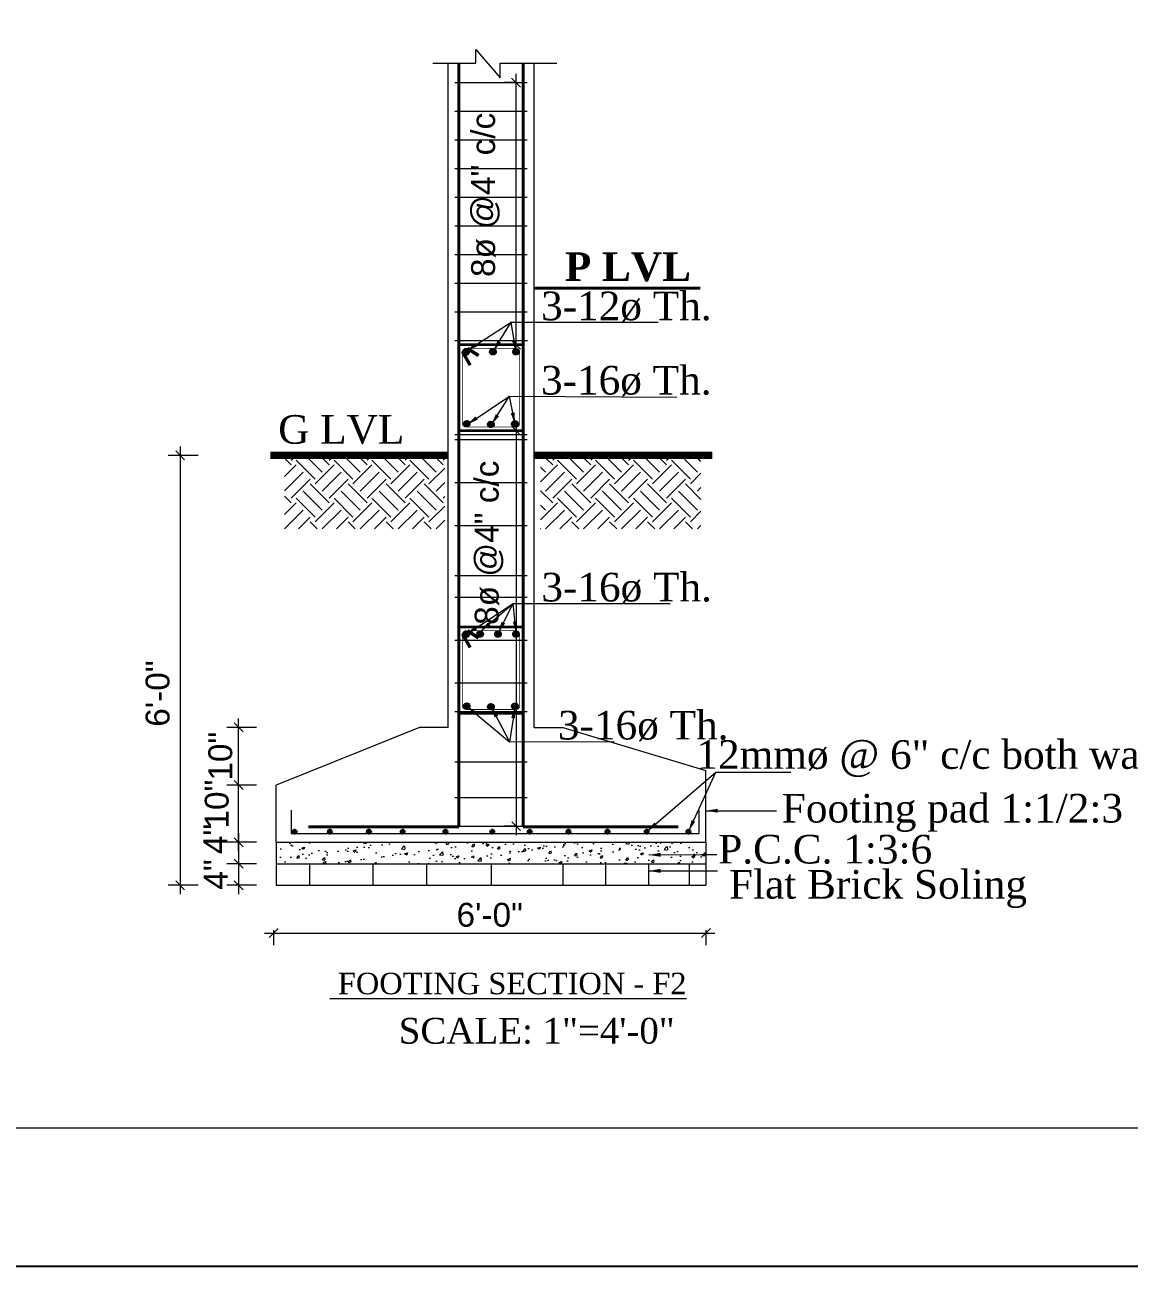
# Model space of a CAD drawing. Header units: inches. Extents: x -4597 to 93300, y -14139 to 5932.
# Drawn here: x 510.5 to 880.6, y -11124.5 to -10708.3 of the extents above; entities that cross this region are included whole.
import ezdxf

# ---------------------------------------------------------------- set-up
doc = ezdxf.new("R2010")
doc.units = ezdxf.units.IN
doc.header["$LTSCALE"] = 0.5
doc.header["$MEASUREMENT"] = 0
doc.header["$PDMODE"] = 66
for name, color, linetype, lineweight in [('COLUMN', 8, 'Continuous', 50), ('DIM_LINE', 165, 'Continuous', 15), ('ELE1', 3, 'Continuous', 9), ('HACTH', 8, 'Continuous', 5), ('hatch', 9, 'Continuous', 0), ('ST-REINFOR', 201, 'Continuous', 40), ('STIRRUPS', 14, 'Continuous', 18), ('TEXT', 220, 'Continuous', 9), ('TRENCH', 1, 'Continuous', 35), ('WALL ELV', 20, 'Continuous', 20), ('WALL SEC', 2, 'Continuous', 35)]:
    doc.layers.add(name, color=color, linetype=linetype, lineweight=lineweight)
doc.styles.add('48', font='arial.ttf', dxfattribs={"height": 4})
doc.styles.add('NIR', font='COPRGTL.TTF')
doc.styles.add('ordinary', font='ARIALN.TTF')
doc.styles.add('TIMES 48', font='times.ttf', dxfattribs={"height": 4})
doc.dimstyles.new('Copy of Standard', dxfattribs={"dimtxt": 9, "dimasz": 1, "dimexe": 1, "dimexo": 12, "dimgap": 1, "dimtad": 3, "dimdec": 0, "dimzin": 0, "dimdsep": 46, "dimlunit": 4, "dimtxsty": 'NIR', "dimcen": 0.09, "dimclrt": 2, "dimadec": 0, "dimazin": 0, "dimtfac": 1, "dimtdec": 0, "dimtofl": 0, "dimtmove": 2, "dimatfit": 0, "dimfxl": 1, "dimtolj": 1, "dimtzin": 0, "dimarcsym": 0})
doc.dimstyles.new('nir 48', dxfattribs={"dimscale": 0.5, "dimtxt": 4, "dimasz": 3, "dimexe": 4, "dimexo": 6, "dimgap": 2, "dimtad": 3, "dimdec": 0, "dimzin": 3, "dimlunit": 4, "dimtxsty": '48', "dimblk": 'OBLIQUE', "dimcen": 2.5, "dimdle": 3, "dimclrt": 3, "dimadec": 0, "dimazin": 0, "dimtfac": 1, "dimtdec": 0, "dimtmove": 2, "dimatfit": 3, "dimfxl": 1, "dimfxlon": 1, "dimarcsym": 0})

# ---------------------------------------------------------------- blocks, each defined once
blk = doc.blocks.new('_Oblique')
at = {"color": 0, "linetype": 'ByBlock', "lineweight": -2}
blk.add_line((-0.5, -0.5), (0.5, 0.5), dxfattribs=at)
blk = doc.blocks.new('*D847')
at = {"layer": 'Defpoints', "color": 0, "transparency": 16777216}
for p in [(84057.68, -112897.34), (84051.37, -112900.94), (84057.68, -112900.94)]:
    blk.add_point(p, dxfattribs=at)
at = {"layer": 'DIM_LINE', "color": 0, "linetype": 'ByBlock', "lineweight": -2, "transparency": 16777216}
blk.add_line((84051.37, -112895.84), (84051.37, -112902.44), dxfattribs=at)
at = {"layer": 'DIM_LINE', "color": 0, "lineweight": -2, "transparency": 16777216}
for p, q in [((84054.37, -112897.34), (84049.37, -112897.34)), ((84054.37, -112900.94), (84049.37, -112900.94))]:
    blk.add_line(p, q, dxfattribs=at)
at = {"layer": 'DIM_LINE', "color": 0, "lineweight": -2, "transparency": 16777216, "xscale": 1.5, "yscale": 1.5, "zscale": 1.5}
for p, rotation in [((84051.37, -112897.34), 90), ((84051.37, -112900.94), 270)]:
    blk.add_blockref('_Oblique', p, dxfattribs=dict(at, rotation=rotation))
at = {"layer": 'DIM_LINE', "color": 3, "transparency": 16777216, "insert": (84047.46, -112896.78), "char_height": 4, "attachment_point": 5, "rotation": 90, "style": '48'}
blk.add_mtext('4"', dxfattribs=at)
blk = doc.blocks.new('*D848')
at = {"layer": 'Defpoints', "color": 0, "transparency": 16777216}
for p in [(84056.7, -112832.48), (84041.57, -112904.54), (84050.77, -112904.54)]:
    blk.add_point(p, dxfattribs=at)
at = {"layer": 'DIM_LINE', "color": 0, "lineweight": -2, "transparency": 16777216}
for p, q in [((84044.57, -112832.48), (84039.57, -112832.48)), ((84044.57, -112904.54), (84039.57, -112904.54))]:
    blk.add_line(p, q, dxfattribs=at)
at = {"layer": 'DIM_LINE', "color": 0, "linetype": 'ByBlock', "lineweight": -2, "transparency": 16777216}
blk.add_line((84041.57, -112830.98), (84041.57, -112906.04), dxfattribs=at)
at = {"layer": 'DIM_LINE', "color": 0, "lineweight": -2, "transparency": 16777216, "xscale": 1.5, "yscale": 1.5, "zscale": 1.5}
for p, rotation in [((84041.57, -112832.48), 90), ((84041.57, -112904.54), 270)]:
    blk.add_blockref('_Oblique', p, dxfattribs=dict(at, rotation=rotation))
at = {"layer": 'DIM_LINE', "color": 3, "transparency": 16777216, "insert": (84037.81, -112872.41), "char_height": 4, "attachment_point": 5, "rotation": 90, "style": '48'}
blk.add_mtext('6\'-0"', dxfattribs=at)
blk = doc.blocks.new('*D866')
at = {"layer": 'Defpoints', "color": 0, "transparency": 16777216}
for p in [(84051.37, -112887.74), (84057.68, -112887.74), (84057.68, -112897.34)]:
    blk.add_point(p, dxfattribs=at)
at = {"layer": 'DIM_LINE', "color": 0, "linetype": 'ByBlock', "lineweight": -2, "transparency": 16777216}
blk.add_line((84051.37, -112898.84), (84051.37, -112886.24), dxfattribs=at)
at = {"layer": 'DIM_LINE', "color": 0, "lineweight": -2, "transparency": 16777216}
for p, q in [((84054.37, -112887.74), (84049.37, -112887.74)), ((84054.37, -112897.34), (84049.37, -112897.34))]:
    blk.add_line(p, q, dxfattribs=at)
at = {"layer": 'DIM_LINE', "color": 0, "lineweight": -2, "transparency": 16777216, "xscale": 1.5, "yscale": 1.5, "zscale": 1.5}
for p, rotation in [((84051.37, -112887.74), 90), ((84051.37, -112897.34), 270)]:
    blk.add_blockref('_Oblique', p, dxfattribs=dict(at, rotation=rotation))
at = {"layer": 'DIM_LINE', "color": 3, "transparency": 16777216, "insert": (84047.72, -112890.94), "char_height": 4, "attachment_point": 5, "rotation": 90, "style": '48'}
blk.add_mtext('10"', dxfattribs=at)
blk = doc.blocks.new('*D851')
at = {"layer": 'Defpoints', "color": 0, "transparency": 16777216}
for p in [(84057.68, -112900.94), (84051.37, -112904.54), (84057.68, -112904.54)]:
    blk.add_point(p, dxfattribs=at)
at = {"layer": 'DIM_LINE', "color": 0, "lineweight": -2, "transparency": 16777216}
for p, q in [((84054.37, -112900.94), (84049.37, -112900.94)), ((84054.37, -112904.54), (84049.37, -112904.54))]:
    blk.add_line(p, q, dxfattribs=at)
at = {"layer": 'DIM_LINE', "color": 0, "linetype": 'ByBlock', "lineweight": -2, "transparency": 16777216}
blk.add_line((84051.37, -112899.44), (84051.37, -112906.04), dxfattribs=at)
at = {"layer": 'DIM_LINE', "color": 0, "lineweight": -2, "transparency": 16777216, "xscale": 1.5, "yscale": 1.5, "zscale": 1.5}
for p, rotation in [((84051.37, -112900.94), 90), ((84051.37, -112904.54), 270)]:
    blk.add_blockref('_Oblique', p, dxfattribs=dict(at, rotation=rotation))
at = {"layer": 'DIM_LINE', "color": 3, "transparency": 16777216, "insert": (84047.52, -112902.74), "char_height": 4, "attachment_point": 5, "rotation": 90, "style": '48'}
blk.add_mtext('4"', dxfattribs=at)
blk = doc.blocks.new('*D852')
at = {"layer": 'Defpoints', "color": 0, "transparency": 16777216}
for p in [(84097.88, -112828.34), (84097.88, -112894.64), (84098.69, -112894.64)]:
    blk.add_point(p, dxfattribs=at)
at = {"layer": 'DIM_LINE', "color": 0, "lineweight": -2, "transparency": 16777216}
for p, q in [((84097.88, -112828.34), (84095.88, -112828.34)), ((84097.88, -112894.64), (84095.88, -112894.64))]:
    blk.add_line(p, q, dxfattribs=at)
at = {"layer": 'DIM_LINE', "color": 0, "linetype": 'ByBlock', "lineweight": -2, "transparency": 16777216}
blk.add_line((84097.88, -112826.84), (84097.88, -112896.14), dxfattribs=at)
at = {"layer": 'DIM_LINE', "color": 0, "lineweight": -2, "transparency": 16777216, "xscale": 1.5, "yscale": 1.5, "zscale": 1.5}
for p, rotation in [((84097.88, -112828.34), 90), ((84097.88, -112894.64), 270)]:
    blk.add_blockref('_Oblique', p, dxfattribs=dict(at, rotation=rotation))
at = {"layer": 'DIM_LINE', "color": 3, "transparency": 16777216, "insert": (84093.34, -112847.13), "char_height": 4, "attachment_point": 5, "rotation": 90, "style": '48'}
blk.add_mtext('8ø @4" c/c', dxfattribs=at)
blk = doc.blocks.new('*D853')
at = {"layer": 'Defpoints', "color": 0, "transparency": 16777216}
for p in [(84099.75, -112770.01), (84097.85, -112813.94), (84098.14, -112813.94)]:
    blk.add_point(p, dxfattribs=at)
at = {"layer": 'DIM_LINE', "color": 0, "lineweight": -2, "transparency": 16777216}
for p, q in [((84097.85, -112770.01), (84095.85, -112770.01)), ((84097.85, -112813.94), (84095.85, -112813.94))]:
    blk.add_line(p, q, dxfattribs=at)
at = {"layer": 'DIM_LINE', "color": 0, "linetype": 'ByBlock', "lineweight": -2, "transparency": 16777216}
blk.add_line((84097.85, -112768.51), (84097.85, -112815.44), dxfattribs=at)
at = {"layer": 'DIM_LINE', "color": 0, "lineweight": -2, "transparency": 16777216, "xscale": 1.5, "yscale": 1.5, "zscale": 1.5}
for p, rotation in [((84097.85, -112770.01), 90), ((84097.85, -112813.94), 270)]:
    blk.add_blockref('_Oblique', p, dxfattribs=dict(at, rotation=rotation))
at = {"layer": 'DIM_LINE', "color": 3, "transparency": 16777216, "insert": (84092.74, -112788.82), "char_height": 4, "attachment_point": 5, "rotation": 90, "style": '48'}
blk.add_mtext('8ø @4" c/c', dxfattribs=at)
blk = doc.blocks.new('*D867')
at = {"layer": 'Defpoints', "color": 0, "transparency": 16777216}
for p in [(84051.37, -112878.08), (84081.68, -112878.08), (84057.68, -112887.74)]:
    blk.add_point(p, dxfattribs=at)
at = {"layer": 'DIM_LINE', "color": 0, "lineweight": -2, "transparency": 16777216}
for p, q in [((84054.37, -112878.08), (84049.37, -112878.08)), ((84054.37, -112887.74), (84049.37, -112887.74))]:
    blk.add_line(p, q, dxfattribs=at)
at = {"layer": 'DIM_LINE', "color": 0, "linetype": 'ByBlock', "lineweight": -2, "transparency": 16777216}
blk.add_line((84051.37, -112889.24), (84051.37, -112876.58), dxfattribs=at)
at = {"layer": 'DIM_LINE', "color": 0, "lineweight": -2, "transparency": 16777216, "xscale": 1.5, "yscale": 1.5, "zscale": 1.5}
for p, rotation in [((84051.37, -112878.08), 90), ((84051.37, -112887.74), 270)]:
    blk.add_blockref('_Oblique', p, dxfattribs=dict(at, rotation=rotation))
at = {"layer": 'DIM_LINE', "color": 3, "transparency": 16777216, "insert": (84048.32, -112882.91), "char_height": 4, "attachment_point": 5, "rotation": 90, "style": '48'}
blk.add_mtext('10"', dxfattribs=at)
blk = doc.blocks.new('*D854')
at = {"layer": 'Defpoints', "color": 0, "transparency": 16777216}
for p in [(84057.22, -112904.54), (84129.68, -112904.54), (84129.68, -112912.56)]:
    blk.add_point(p, dxfattribs=at)
at = {"layer": 'DIM_LINE', "color": 0, "lineweight": -2, "transparency": 16777216}
for p, q in [((84055.72, -112912.56), (84131.18, -112912.56)), ((84057.22, -112912.06), (84057.22, -112914.56)), ((84129.68, -112912.06), (84129.68, -112914.56))]:
    blk.add_line(p, q, dxfattribs=at)
at = {"layer": 'DIM_LINE', "color": 0, "lineweight": -2, "transparency": 16777216, "xscale": 1.5, "yscale": 1.5, "zscale": 1.5, "rotation": 180}
blk.add_blockref('_Oblique', (84057.22, -112912.56), dxfattribs=at)
at = {"layer": 'DIM_LINE', "color": 0, "lineweight": -2, "transparency": 16777216, "xscale": 1.5, "yscale": 1.5, "zscale": 1.5}
blk.add_blockref('_Oblique', (84129.68, -112912.56), dxfattribs=at)
at = {"layer": 'DIM_LINE', "color": 3, "transparency": 16777216, "insert": (84093.45, -112909.52), "char_height": 4, "attachment_point": 5, "style": '48'}
blk.add_mtext('6\'-0"', dxfattribs=at)
blk = doc.blocks.new('DFHRH')
at = {"layer": 'HACTH'}
h = blk.add_hatch(dxfattribs=at)
h.set_pattern_fill('AR-CONC', color=256, scale=0.6, style=0)
h.set_pattern_definition([(50, (72128.982, -130480.949), (4.3035611, -0.3765128), [0.45, -4.95]), (355, (72128.982, -130480.949), (-0.832508, 4.5131528), [0.36, -3.96]), (100.4514, (72129.3408, -130480.9805), (3.4710563, 4.13663725), [0.3824411, -4.2068527]), (46.1842, (72128.982, -130479.749), (6.4034463, -0.9931141), [0.675, -7.425]), (96.6356, (72129.516, -130479.832), (5.6079762, 5.8447072), [0.5736617, -6.310278]), (351.1842, (72128.982, -130479.749), (5.6079717, 5.8447116), [0.54, -5.94]), (21, (72129.582, -130480.049), (3.5814423, -2.41571334), [0.45, -4.95]), (326, (72129.582, -130480.049), (1.459892, 4.3509003), [0.36, -3.96]), (71.4514, (72129.8806, -130480.2504), (5.0413358, 1.935183), [0.3824411, -4.2068527]), (37.5, (72128.9822, -130480.9491), (0.07295913, 1.99736312), [0, -3.912, 0, -4.02, 0, -3.975]), (7.5, (72128.9822, -130480.9491), (1.57841722, 2.36647027), [0, -2.292, 0, -3.822, 0, -1.515]), (327.5, (72127.6442, -130480.9491), (3.20293462, -0.13532923), [0, -1.5, 0, -4.68, 0, -6.21]), (317.5, (72127.0442, -130480.949), (3.499117, 0.6006299), [0, -1.95, 0, -3.108, 0, -4.41])])
h.paths.add_polyline_path([(84057.68, -112900.94), (84129.68, -112900.94), (84129.68, -112897.34), (84057.68, -112897.34)])
at = {"layer": 'hatch'}
h = blk.add_hatch(dxfattribs=at)
h.set_pattern_fill('EARTH', color=256, scale=18, angle=45, style=0)
h.set_pattern_definition([(45, (40284.647, -132789.103), (5e-16, 6.36396103), [4.5, -4.5]), (45, (40283.454, -132787.91), (5e-16, 6.36396103), [4.5, -4.5]), (45, (40282.2606, -132786.7166), (5e-16, 6.36396103), [4.5, -4.5]), (135, (40282.2606, -132785.921), (-6.36396103, 5e-16), [4.5, -4.5]), (135, (40283.454, -132784.728), (-6.36396103, 5e-16), [4.5, -4.5]), (135, (40284.647, -132783.5347), (-6.36396103, 5e-16), [4.5, -4.5])])
h.paths.add_polyline_path([(84085.92, -112833.06), (84059.04, -112833.06), (84059.04, -112844.82), (84085.92, -112844.82)])
h = blk.add_hatch(dxfattribs=at)
h.set_pattern_fill('EARTH', color=256, scale=18, angle=45, style=0)
h.set_pattern_definition([(45, (40283.911, -132789.103), (5e-16, 6.36396103), [4.5, -4.5]), (45, (40282.7177, -132787.91), (5e-16, 6.36396103), [4.5, -4.5]), (45, (40281.5245, -132786.7166), (5e-16, 6.36396103), [4.5, -4.5]), (135, (40281.5245, -132785.921), (-6.36396103, 5e-16), [4.5, -4.5]), (135, (40282.7177, -132784.728), (-6.36396103, 5e-16), [4.5, -4.5]), (135, (40283.911, -132783.5347), (-6.36396103, 5e-16), [4.5, -4.5])])
h.paths.add_polyline_path([(84128.86, -112833.06), (84101.98, -112833.06), (84101.98, -112844.82), (84128.86, -112844.82)])
at = {"layer": 'WALL SEC'}
for points in [[(84089.03, -112815.17, 1), (84089.89, -112815.17, 1)], [(84089.91, -112815.17, -1), (84089.05, -112815.17, -1)], [(84089.91, -112815.17, -1), (84089.05, -112815.17, -1)], [(84093.55, -112815.11, 1), (84094.41, -112815.11, 1)], [(84094.43, -112815.11, -1), (84093.56, -112815.11, -1)], [(84094.43, -112815.11, -1), (84093.56, -112815.11, -1)], [(84097.41, -112815.11, 1), (84098.28, -112815.11, 1)], [(84098.3, -112815.11, -1), (84097.43, -112815.11, -1)], [(84098.3, -112815.11, -1), (84097.43, -112815.11, -1)], [(84089.16, -112827.18, 1), (84090.03, -112827.18, 1)], [(84093.21, -112827.29, -1), (84094.07, -112827.29, -1)], [(84094.09, -112827.29, 1), (84093.22, -112827.29, 1)], [(84094.09, -112827.29, 1), (84093.22, -112827.29, 1)], [(84097.24, -112827.21, 1), (84098.11, -112827.21, 1)], [(84098.12, -112827.21, -1), (84097.26, -112827.21, -1)], [(84098.12, -112827.21, -1), (84097.26, -112827.21, -1)], [(84089.03, -112862.51, 1), (84089.89, -112862.51, 1)], [(84089.91, -112862.51, -1), (84089.05, -112862.51, -1)], [(84089.91, -112862.51, -1), (84089.05, -112862.51, -1)], [(84091.4, -112862.44, 1), (84092.26, -112862.44, 1)], [(84092.28, -112862.44, -1), (84091.42, -112862.44, -1)], [(84092.28, -112862.44, -1), (84091.42, -112862.44, -1)], [(84094.4, -112862.44, 1), (84095.26, -112862.44, 1)], [(84095.28, -112862.44, -1), (84094.42, -112862.44, -1)], [(84095.28, -112862.44, -1), (84094.42, -112862.44, -1)], [(84097.41, -112862.44, 1), (84098.28, -112862.44, 1)], [(84098.3, -112862.44, -1), (84097.43, -112862.44, -1)], [(84098.3, -112862.44, -1), (84097.43, -112862.44, -1)], [(84089.16, -112874.51, 1), (84090.03, -112874.51, 1)], [(84093.21, -112874.62, -1), (84094.07, -112874.62, -1)], [(84094.09, -112874.62, 1), (84093.22, -112874.62, 1)], [(84094.09, -112874.62, 1), (84093.22, -112874.62, 1)], [(84097.24, -112874.55, 1), (84098.11, -112874.55, 1)], [(84098.12, -112874.55, -1), (84097.26, -112874.55, -1)], [(84098.12, -112874.55, -1), (84097.26, -112874.55, -1)], [(84060.47, -112895.57, 0.407959), (84060.76, -112895.87), (84060.78, -112895.87, 0.407959), (84061.07, -112895.57, 1)], [(84066.36, -112895.57, 0.407959), (84066.66, -112895.87), (84066.67, -112895.87, 0.407959), (84066.96, -112895.57, 1)], [(84072.9, -112895.57, 0.407959), (84073.19, -112895.87), (84073.2, -112895.87, 0.407959), (84073.5, -112895.57, 1)], [(84078.56, -112895.57, 0.407959), (84078.85, -112895.87), (84078.87, -112895.87, 0.407959), (84079.16, -112895.57, 1)], [(84085.73, -112895.57, 0.407959), (84086.02, -112895.87), (84086.03, -112895.87, 0.407959), (84086.33, -112895.57, 1)], [(84093.58, -112895.57, 0.407959), (84093.87, -112895.87), (84093.88, -112895.87, 0.407959), (84094.18, -112895.57, 1)], [(84099.84, -112895.57, 0.407959), (84100.14, -112895.87), (84100.15, -112895.87, 0.407959), (84100.44, -112895.57, 1)], [(84106.36, -112895.57, 0.407959), (84106.66, -112895.87), (84106.67, -112895.87, 0.407959), (84106.96, -112895.57, 1)], [(84112.9, -112895.57, 0.407959), (84113.19, -112895.87), (84113.2, -112895.87, 0.407959), (84113.5, -112895.57, 1)], [(84119.45, -112895.57, 0.407959), (84119.74, -112895.87), (84119.75, -112895.87, 0.407959), (84120.05, -112895.57, 1)], [(84126.45, -112895.57, 0.407959), (84126.74, -112895.87), (84126.75, -112895.87, 0.407959), (84127.05, -112895.57, 1)]]:
    blk.add_hatch(color=256, dxfattribs=at).paths.add_polyline_path(points)
at = {"layer": 'COLUMN'}
for p, q in [((84088.88, -112815.14), (84090.16, -112817.35)), ((84089.75, -112814.58), (84091.56, -112815.72)), ((84088.88, -112862.48), (84090.16, -112864.69)), ((84089.75, -112861.92), (84091.56, -112863.05))]:
    blk.add_line(p, q, dxfattribs=at)
at = {"layer": 'COLUMN', "const_width": 0.12}
for points in [[(84097.88, -112814.54), (84089.48, -112814.54, 0.414214), (84088.88, -112815.14), (84088.88, -112827.14, 0.414214), (84089.48, -112827.74), (84097.88, -112827.74, 0.414214), (84098.48, -112827.14), (84098.48, -112815.14, 0.414214)], [(84097.88, -112861.88), (84089.48, -112861.88, 0.414214), (84088.88, -112862.48), (84088.88, -112874.48, 0.414214), (84089.48, -112875.08), (84097.88, -112875.08, 0.414214), (84098.48, -112874.48), (84098.48, -112862.48, 0.414214)]]:
    blk.add_lwpolyline(points, format="xyb", close=True, dxfattribs=at)
at = {"layer": 'DIM_LINE', "const_width": 1.2}
for points in [[(84056.7, -112832.48), (84086.48, -112832.48)], [(84100.88, -112832.48), (84130.77, -112832.48)]]:
    blk.add_lwpolyline(points, dxfattribs=at)
at = {"layer": 'HACTH'}
for p, q in [((84063.25, -112900.94), (84063.25, -112904.54)), ((84073.88, -112900.94), (84073.88, -112904.54)), ((84073.88, -112900.94), (84073.88, -112904.54)), ((84082.88, -112900.94), (84082.88, -112904.54)), ((84093.68, -112900.94), (84093.68, -112904.54)), ((84105.68, -112900.94), (84105.68, -112904.54)), ((84112.88, -112900.94), (84112.88, -112904.54)), ((84120.08, -112900.94), (84120.08, -112904.54)), ((84126.87, -112900.94), (84126.87, -112904.54))]:
    blk.add_line(p, q, dxfattribs=at)
at = {"layer": 'hatch', "linetype": 'Continuous'}
blk.add_lwpolyline([(84083.91, -112766.74), (84091.11, -112766.74), (84091.1, -112764.46), (84095.22, -112769.2), (84095.22, -112766.74), (84104.72, -112766.74)], dxfattribs=at)
at = {"layer": 'ST-REINFOR'}
for p, q in [((84088.28, -112894.76), (84088.28, -112766.74)), ((84099.08, -112894.76), (84099.08, -112766.74)), ((84100.88, -112804.43), (84128.7, -112804.43)), ((84088.28, -112894.76), (84063.08, -112894.76)), ((84099.08, -112894.76), (84125.04, -112894.76))]:
    blk.add_line(p, q, dxfattribs=at)
at = {"layer": 'STIRRUPS'}
for p, q in [((84087.6, -112770.01), (84099.75, -112770.01)), ((84087.6, -112774.81), (84099.75, -112774.81)), ((84087.6, -112779.61), (84099.75, -112779.61)), ((84087.6, -112784.41), (84099.75, -112784.41)), ((84087.6, -112784.41), (84099.75, -112784.41)), ((84087.6, -112789.21), (84099.75, -112789.21)), ((84087.6, -112794.01), (84099.75, -112794.01)), ((84087.6, -112798.81), (84099.75, -112798.81)), ((84087.6, -112803.61), (84099.75, -112803.61)), ((84087.6, -112808.41), (84099.75, -112808.41)), ((84087.6, -112813.21), (84099.78, -112813.21)), ((84087.6, -112829.01), (84099.75, -112829.01)), ((84087.6, -112829.84), (84099.75, -112829.84)), ((84087.6, -112837.04), (84099.75, -112837.04)), ((84087.6, -112844.24), (84099.75, -112844.24)), ((84087.6, -112852.64), (84099.75, -112852.64)), ((84087.6, -112856.24), (84099.75, -112856.24)), ((84087.6, -112856.24), (84099.75, -112856.24)), ((84087.6, -112863.44), (84099.75, -112863.44)), ((84087.6, -112870.64), (84099.75, -112870.64)), ((84087.6, -112875.44), (84099.75, -112875.44)), ((84087.6, -112875.44), (84099.75, -112875.44)), ((84087.6, -112875.44), (84099.75, -112875.44)), ((84087.6, -112883.84), (84099.75, -112883.84)), ((84087.6, -112889.84), (84099.75, -112889.84)), ((84087.6, -112894.64), (84099.75, -112894.64))]:
    blk.add_line(p, q, dxfattribs=at)
at = {"layer": 'TRENCH'}
for points in [[(84099.08, -112813.94), (84088.28, -112813.94), (84088.28, -112828.34), (84099.08, -112828.34)], [(84099.08, -112861.28), (84088.28, -112861.28), (84088.28, -112875.68), (84099.08, -112875.68)]]:
    blk.add_lwpolyline(points, close=True, dxfattribs=at)
at = {"layer": 'WALL ELV'}
for p, q in [((84086.48, -112878.08), (84086.48, -112766.74)), ((84100.88, -112878.08), (84100.88, -112766.74)), ((84081.68, -112878.08), (84057.68, -112887.74)), ((84086.48, -112878.08), (84081.68, -112878.08)), ((84100.88, -112878.08), (84105.68, -112878.08)), ((84105.68, -112878.08), (84129.68, -112885.28)), ((84129.68, -112897.28), (84129.68, -112885.28)), ((84057.68, -112897.34), (84057.68, -112887.74)), ((84060.17, -112891.94), (84060.17, -112895.87)), ((84128.48, -112891.94), (84128.48, -112895.87)), ((84060.17, -112895.87), (84128.48, -112895.87)), ((84057.68, -112897.34), (84057.68, -112900.94)), ((84057.68, -112897.34), (84129.68, -112897.34)), ((84129.68, -112897.28), (84129.68, -112904.54)), ((84057.68, -112900.94), (84057.68, -112904.54)), ((84057.68, -112900.94), (84129.68, -112900.94)), ((84057.68, -112904.54), (84129.68, -112904.54))]:
    blk.add_line(p, q, dxfattribs=at)
at = {"layer": 'WALL SEC'}
for centre, radius in [((84089.46, -112815.17), 0.432), ((84089.48, -112815.17), 0.432), ((84089.48, -112815.17), 0.432), ((84093.98, -112815.11), 0.432), ((84094, -112815.11), 0.432), ((84094, -112815.11), 0.432), ((84097.85, -112815.11), 0.432), ((84097.86, -112815.11), 0.432), ((84097.86, -112815.11), 0.432), ((84089.6, -112827.18), 0.432), ((84093.64, -112827.29), 0.432), ((84093.66, -112827.29), 0.432), ((84093.66, -112827.29), 0.432), ((84097.67, -112827.21), 0.432), ((84097.69, -112827.21), 0.432), ((84097.69, -112827.21), 0.432), ((84089.46, -112862.51), 0.432), ((84089.48, -112862.51), 0.432), ((84089.48, -112862.51), 0.432), ((84091.83, -112862.44), 0.432), ((84091.85, -112862.44), 0.432), ((84091.85, -112862.44), 0.432), ((84094.83, -112862.44), 0.432), ((84094.85, -112862.44), 0.432), ((84094.85, -112862.44), 0.432), ((84097.85, -112862.44), 0.432), ((84097.86, -112862.44), 0.432), ((84097.86, -112862.44), 0.432), ((84089.6, -112874.51), 0.432), ((84093.64, -112874.62), 0.432), ((84093.66, -112874.62), 0.432), ((84093.66, -112874.62), 0.432), ((84097.67, -112874.55), 0.432), ((84097.69, -112874.55), 0.432), ((84097.69, -112874.55), 0.432), ((84060.77, -112895.57), 0.3), ((84066.66, -112895.57), 0.3), ((84073.2, -112895.57), 0.3), ((84078.86, -112895.57), 0.3), ((84086.03, -112895.57), 0.3), ((84093.88, -112895.57), 0.3), ((84100.14, -112895.57), 0.3), ((84106.66, -112895.57), 0.3), ((84113.2, -112895.57), 0.3), ((84119.75, -112895.57), 0.3), ((84126.75, -112895.57), 0.3)]:
    blk.add_circle(centre, radius, dxfattribs=at)
at = {"char_height": 4.8, "attachment_point": 5, "style": 'ordinary'}
for s, insert, width in [('{\\fTimes New Roman|b1|i0|c0|p18;P LVL}', (84116.61, -112800.9), 173.3756), ('{\\fTimes New Roman|b0|i0|c0|p18;G LVL}', (84068.57, -112828.19), 54.666)]:
    blk.add_mtext(s, dxfattribs=dict(at, insert=insert, width=width))
at = {"layer": 'TEXT', "style": 'TIMES 48'}
blk.add_text('%%U FOOTING SECTION - F2', height=3.6, dxfattribs=at).set_placement((84066.63, -112922.81))
at = {"layer": 'TEXT', "char_height": 4.8, "attachment_point": 7, "style": 'TIMES 48'}
for s, insert in [('3-12ø Th.', (84102.05, -112810.13)), ('3-16ø Th.', (84102.04, -112822.59)), ('3-16ø Th.', (84102.1, -112857.27)), ('3-16ø Th.', (84104.88, -112880.41)), ('12mmø @ 6" c/c both way', (84128.09, -112886.61)), ('Footing pad 1:1/2:3', (84142.4, -112895.61)), ('P.C.C. 1:3:6', (84131.75, -112901)), ('Flat Brick Soling', (84133.55, -112908.37))]:
    blk.add_mtext(s, dxfattribs=dict(at, insert=insert))
at = {"layer": 'TEXT', "insert": (84101.33, -112928.98), "char_height": 4.32, "width": 129.859, "attachment_point": 5, "style": 'TIMES 48'}
blk.add_mtext('SCALE: 1"=4\'-0"', dxfattribs=at)
at = {"layer": 'DIM_LINE'}
for base, p1, p2, picture, middle in [((84097.85, -112813.94), (84099.75, -112770.01), (84098.14, -112813.94), '*D853', (84092.74, -112788.82)), ((84097.88, -112894.64), (84097.88, -112828.34), (84098.69, -112894.64), '*D852', (84093.34, -112847.13))]:
    dim = blk.add_linear_dim(base=base, p1=p1, p2=p2, angle=270, text='8ø @4" c/c', dimstyle='nir 48', override={"dimtxt": 2, "dimfxl": 6, "dimfxlon": 1, "dimarcsym": 1}, dxfattribs=at)
    dim.commit()
    dim.dimension.update_dxf_attribs({"geometry": picture, "text_midpoint": middle, "dimtype": 160})
for base, p1, p2, picture, middle in [((84041.57, -112904.54), (84056.7, -112832.48), (84050.77, -112904.54), '*D848', (84037.81, -112872.41)), ((84051.37, -112887.74), (84057.68, -112897.34), (84057.68, -112887.74), '*D866', (84047.72, -112890.94)), ((84051.37, -112900.94), (84057.68, -112897.34), (84057.68, -112900.94), '*D847', (84047.46, -112896.78)), ((84051.37, -112904.54), (84057.68, -112900.94), (84057.68, -112904.54), '*D851', (84047.52, -112902.74))]:
    dim = blk.add_linear_dim(base=base, p1=p1, p2=p2, angle=90, dimstyle='nir 48', override={"dimtxt": 2, "dimfxl": 6, "dimfxlon": 1, "dimarcsym": 1}, dxfattribs=at)
    dim.commit()
    dim.dimension.update_dxf_attribs({"geometry": picture, "text_midpoint": middle, "dimtype": 160})
dim = blk.add_linear_dim(base=(84051.37, -112878.08), p1=(84057.68, -112887.74), p2=(84081.68, -112878.08), angle=90, dimstyle='nir 48', override={"dimtxt": 2, "dimfxl": 6, "dimfxlon": 1, "dimarcsym": 1}, dxfattribs=at)
dim.commit()
dim.dimension.update_dxf_attribs({"geometry": '*D867', "text_midpoint": (84048.32, -112882.91)})
dim = blk.add_linear_dim(base=(84129.68, -112912.56), p1=(84057.22, -112904.54), p2=(84129.68, -112904.54), text='6\'-0"', dimstyle='nir 48', dxfattribs=at)
dim.commit()
dim.dimension.update_dxf_attribs({"geometry": '*D854', "text_midpoint": (84093.45, -112909.52)})
at = {"layer": 'hatch', "linetype": 'Continuous'}
for points in [[(84089.48, -112815.04), (84097.03, -112810.13), (84119.55, -112810.13)], [(84094, -112815.11), (84097.03, -112810.13), (84121.69, -112810.13)], [(84097.86, -112815.22), (84097.03, -112810.13), (84119.55, -112810.13)], [(84089.6, -112827.34), (84096.76, -112822.58), (84124.79, -112822.71)], [(84093.66, -112827.45), (84096.76, -112822.58), (84124.79, -112822.71)], [(84097.69, -112827.31), (84096.76, -112822.58), (84124.79, -112822.71)], [(84089.48, -112862.51), (84097.36, -112857.34), (84119.55, -112857.34)], [(84091.84, -112862.01), (84097.36, -112857.34), (84123.7, -112857.34)], [(84094.84, -112862.29), (84097.36, -112857.34), (84117.85, -112857.3)], [(84097.86, -112862.32), (84097.36, -112857.34), (84120.87, -112857.34)], [(84089.6, -112874.51), (84096.76, -112880.48), (84114.3, -112880.46)], [(84093.65, -112874.51), (84096.76, -112880.48), (84114.3, -112880.46)], [(84097.69, -112874.55), (84096.76, -112880.48), (84114.3, -112880.46)], [(84119.75, -112895.57), (84131.33, -112885.59), (84143.92, -112885.56)], [(84126.75, -112895.57), (84131.33, -112885.59), (84143.92, -112885.56)], [(84129.68, -112892.05), (84138.54, -112892.05), (84141.5, -112892.05)], [(84120.09, -112899.46), (84128.97, -112899.37), (84131.54, -112899.37)], [(84120.08, -112902.14), (84129.05, -112902.11), (84131.61, -112902.11)]]:
    blk.add_leader(points, dimstyle='Copy of Standard', override={"dimasz": 2, "dimtad": 0}, dxfattribs=at)

msp = doc.modelspace()

# ---------------------------------------------------------------- linework, layer by layer
at = {"layer": 'Defpoints'}
msp.add_lwpolyline([(2423.89, -8876.52), (-753.71, -8876.52), (-753.71, -11124.49), (2423.89, -11124.49)], close=True, dxfattribs=at)
at = {"layer": 'ELE1'}
msp.add_lwpolyline([(-707.4, -8922.84), (2377.57, -8922.84), (2377.57, -11078.17), (-707.4, -11078.17)], close=True, dxfattribs=at)
msp.add_lwpolyline([(-707.4, -8922.84), (2377.57, -8922.84), (2377.57, -11078.17), (-707.4, -11078.17)], close=True, dxfattribs=at)

# ---------------------------------------------------------------- block references
at = {"layer": 'DIM_LINE', "xscale": 2, "yscale": 2, "zscale": 2}
msp.add_blockref('DFHRH', (-167520.62, 214812.3), dxfattribs=at)

doc.saveas('drawing.dxf')
